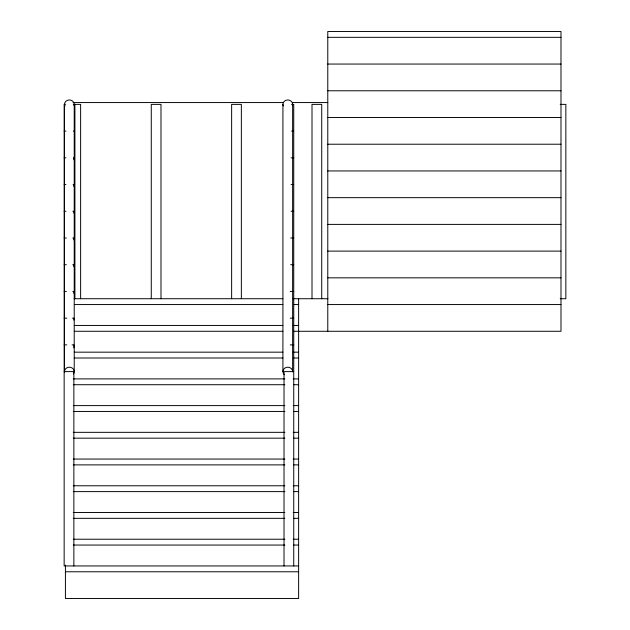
<?xml version="1.0" encoding="UTF-8"?>
<svg xmlns="http://www.w3.org/2000/svg" width="630" height="630" viewBox="0 0 630 630"><rect width="100%" height="100%" fill="white"/><g stroke="black" fill="none" stroke-linecap="round" stroke-linejoin="round"><path stroke-width="0.94" d="M327.781 37.328L560.991 37.328M327.781 64.055L560.991 64.055M327.781 90.775L560.991 90.775M73.001 102.564L283.547 102.564M292.399 102.564L327.82 102.564M65.567 104.375L64.15 104.375L64.15 565.945L298.628 565.945M73.324 104.375L80.624 104.375L80.624 298.722M291.54 104.375L293.738 104.375L293.738 565.945M560.196 104.375L565.85 104.375L565.85 298.722L560.196 298.722M327.781 117.495L560.991 117.495M64.15 131.103L65.945 131.103M73.324 131.103L73.867 131.103M291.54 131.103L293.738 131.103M327.781 144.223L560.991 144.223M64.15 157.823L65.945 157.823M73.324 157.823L73.867 157.823L73.867 159.784M291.115 157.823L293.738 157.823M327.781 170.943L560.991 170.943M64.15 184.543L65.945 184.543M73.072 184.543L73.867 184.543L73.867 186.511M291.115 184.543L293.738 184.543M327.781 197.662L560.991 197.662M64.15 211.27L65.945 211.27M72.781 211.27L73.867 211.27L73.867 213.231M291.115 211.27L293.738 211.27M327.781 224.39L560.991 224.39M64.15 237.99L66.347 237.99M72.781 237.99L73.867 237.99L73.867 239.951M290.666 237.99L293.738 237.99M327.781 251.11L560.991 251.11M64.15 264.71L66.347 264.71M72.781 264.71L73.867 264.71L73.867 266.679M290.666 264.71L293.738 264.71M327.781 277.83L560.991 277.83M64.15 291.438L66.347 291.438M72.781 291.438L73.867 291.438L73.867 293.399M290.217 291.438L293.738 291.438M74.12 298.722L282.886 298.722M293.194 298.722L327.954 298.722M74.269 304.558L282.886 304.558M293.706 304.558L298.628 304.558M327.781 304.558L560.991 304.558M64.15 318.158L66.772 318.158M72.442 318.158L73.867 318.158L73.867 320.119M290.217 318.158L293.738 318.158M74.269 325.442L282.886 325.442M293.194 325.442L298.628 325.442M74.269 331.278L282.886 331.278M293.706 331.278L560.991 331.278L560.991 31.5L327.781 31.5L327.781 331.278M64.15 344.878L66.772 344.878M72.072 344.878L73.867 344.878L73.867 347.823M290.217 344.878L293.738 344.878M74.269 352.17L282.886 352.17M293.194 352.17L298.628 352.17M74.269 357.998L282.886 357.998M293.706 357.998L298.628 357.998M64.15 371.606L73.867 371.606L73.867 565.945M293.738 371.606L284.02 371.606L284.02 565.945M73.285 378.89L284.855 378.89M293.194 378.89L298.628 378.89M73.285 384.717L284.855 384.717M293.706 384.717L298.628 384.717M73.285 405.61L284.855 405.61M293.194 405.61L298.628 405.61M73.285 411.445L284.855 411.445M293.706 411.445L298.628 411.445M73.285 432.337L284.855 432.337M293.194 432.337L298.628 432.337M73.285 438.165L284.855 438.165M293.706 438.165L298.628 438.165M73.285 459.057L284.855 459.057M293.194 459.057L298.628 459.057M73.285 464.885L284.855 464.885M293.706 464.885L298.628 464.885M73.285 485.777L284.855 485.777M293.194 485.777L298.628 485.777M73.285 491.613L284.855 491.613M293.706 491.613L298.628 491.613M73.285 512.505L284.855 512.505M293.194 512.505L298.628 512.505M73.285 518.332L284.855 518.332M293.706 518.332L298.628 518.332M73.285 539.225L284.855 539.225M293.194 539.225L298.628 539.225M73.285 545.052L284.855 545.052M293.706 545.052L298.628 545.052M65.418 571.78L298.628 571.78M321.725 298.722L321.725 104.375L312.007 104.375L312.007 298.722M298.628 298.722L298.628 598.5L65.418 598.5L65.418 565.094M292.635 104.375L292.635 371.606M282.917 104.375L282.917 371.606M241.353 298.722L241.353 104.375L231.635 104.375L231.635 298.722M160.989 298.722L160.989 104.375L151.271 104.375L151.271 298.722M74.907 104.375L74.907 298.722M74.222 104.375L74.222 371.606M64.504 104.375L64.504 371.606M284.343 374.724A4.859 4.418 0 0 1 286.075 367.463A4.859 4.418 0 0 1 292.619 371.92M283.224 105.919A4.859 4.418 0 0 1 287.256 99.989A4.859 4.418 0 0 1 292.588 105.005M64.559 372.228A4.859 4.418 0 0 1 70.403 367.29A4.859 4.418 0 0 1 73.45 373.992M64.945 106.21A4.859 4.418 0 0 1 69.016 99.973A4.859 4.418 0 0 1 74.025 105.62"/></g></svg>
